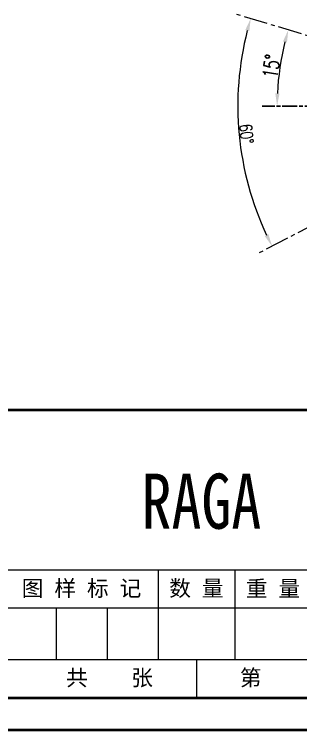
# Model space of a CAD drawing. Header units: millimetres. Extents: x 2404 to 4548, y 1024 to 2541.
# Drawn here: x 3917 to 4146, y 1024 to 1596 of the extents above; entities that cross this region are included whole.
import ezdxf

# ---------------------------------------------------------------- set-up
doc = ezdxf.new("R2010")
doc.units = ezdxf.units.MM
doc.linetypes.add('AM_ISO08W050', pattern=[18, 12, -1.5, 3, -1.5])
doc.linetypes.add('CENTER2', pattern=[28.575, 19.05, -3.175, 3.175, -3.175])
for name, color, linetype, lineweight in [('AM_5', 3, 'Continuous', 25), ('AM_7', 4, 'AM_ISO08W050', 25), ('AM_BOR', 7, 'Continuous', 50), ('单点划线', 1, 'CENTER2', 13), ('文字', 7, 'Continuous', 13), ('标注', 3, 'Continuous', 13), ('粗实线', 7, 'Continuous', 40), ('细实线', 3, 'Continuous', 13)]:
    doc.layers.add(name, color=color, linetype=linetype, lineweight=lineweight)
doc.styles.add('01', font='txt.shx')
doc.styles.add('SLDTEXTSTYLE1', font='txt.shx', dxfattribs={"width": 0.7, "bigfont": 'gbcbig.shx'})
doc.styles.get("Standard").update_dxf_attribs({"font": 'arial.ttf'})
doc.dimstyles.new('SLDDIMSTYLE12$2', dxfattribs={"dimtxt": 12, "dimasz": 10, "dimexe": 0, "dimexo": 0.0625, "dimgap": 0.875, "dimtad": 1, "dimdec": 1, "dimlfac": 1.8, "dimrnd": 1e-09, "dimzin": 12, "dimdsep": 46, "dimtxsty": 'SLDTEXTSTYLE1', "dimcen": 0.09, "dimdle": 8.16, "dimclrd": 3, "dimclre": 3, "dimadec": 0, "dimazin": 3, "dimtfac": 1, "dimtdec": 1, "dimtofl": 0, "dimtmove": 0, "dimatfit": 3, "dimfxl": 0, "dimfrac": 2, "dimtolj": 1, "dimlwd": 5, "dimlwe": 5, "dimarcsym": 0})

# ---------------------------------------------------------------- blocks, each defined once
blk = doc.blocks.new('*D55')
at = {"layer": 'Defpoints', "color": 0, "transparency": 16777216}
for p in [(4095.07, 1596.15), (4096.21, 1531.29), (4338.48, 1522.84), (4338.48, 1522.84), (4113.19, 1405.42)]:
    blk.add_point(p, dxfattribs=at)
at = {"layer": '标注', "color": 3, "linetype": 'Continuous', "lineweight": 5, "transparency": 16777216}
blk.add_arc((4338.48, 1522.84), 242.43, 165.602, 205.1646, dxfattribs=at)
at = {"layer": '标注', "color": 3, "transparency": 16777216}
for points in [[(4102.07, 1583.57), (4105.28, 1582.67), (4106.36, 1592.75)], [(4120.56, 1420.49), (4117.57, 1419.01), (4123.51, 1410.79)]]:
    blk.add_solid(points, dxfattribs=at)
at = {"layer": '标注', "color": 0, "transparency": 16777216, "insert": (4102.98, 1500.64), "char_height": 10, "attachment_point": 5, "rotation": 275.3833, "style": 'SLDTEXTSTYLE1'}
blk.add_mtext('\\A1;60%%D', dxfattribs=at)
blk = doc.blocks.new('rA3')
at = {"layer": '粗实线'}
for p, q in [((748.38, 174.26), (568.38, 174.26)), ((358.38, 129.26), (748.38, 129.26)), ((333.38, 124.26), (753.38, 124.26))]:
    blk.add_line(p, q, dxfattribs=at)
at = {"layer": '细实线'}
for p, q in [((568.38, 149.26), (688.38, 149.26)), ((652.38, 149.22), (652.38, 135.22)), ((664.38, 149.26), (664.38, 135.26)), ((688.38, 143.26), (628.38, 143.26)), ((636.38, 143.26), (636.38, 135.26)), ((644.38, 143.26), (644.38, 135.26)), ((628.38, 135.26), (688.38, 135.26)), ((658.38, 135.26), (658.38, 129.26))]:
    blk.add_line(p, q, dxfattribs=at)
at = {"layer": '文字', "char_height": 2.5, "width": 72, "attachment_point": 5}
for s, insert in [('{\\fSimSun|b0|i0|c134|p2;图 样 标 记}', (640.38, 146.26)), ('{\\fSimSun|b0|i0|c134|p2;数 量}', (658.38, 146.26)), ('{\\fSimSun|b0|i0|c134|p2;重 量}', (670.38, 146.26)), ('{\\fSimSun|b0|i0|c134|p2;共    张        第    张}', (658.38, 132.26))]:
    blk.add_mtext(s, dxfattribs=dict(at, insert=insert))
blk = doc.blocks.new('*D65')
at = {"layer": 'AM_5', "color": 3, "linetype": 'Continuous', "lineweight": 5, "transparency": 16777216}
blk.add_arc((4338.38, 1522.87), 210.88, 165.9557, 177.2827, dxfattribs=at)
at = {"layer": 'AM_5', "color": 3, "transparency": 16777216}
for points in [[(4132.2, 1574.48), (4135.41, 1573.6), (4136.46, 1583.68)], [(4129.41, 1532.83), (4126.07, 1532.91), (4127.5, 1522.87)]]:
    blk.add_solid(points, dxfattribs=at)
at = {"layer": 'Defpoints', "color": 0, "transparency": 16777216}
for p in [(4095.07, 1596.15), (4131.5, 1563.74), (4115.51, 1522.87), (4338.48, 1522.84), (4341.63, 1522.87)]:
    blk.add_point(p, dxfattribs=at)
at = {"layer": 'AM_5', "color": 0, "transparency": 16777216, "insert": (4122.95, 1554.61), "char_height": 12, "attachment_point": 5, "rotation": 81.6192, "style": 'SLDTEXTSTYLE1'}
blk.add_mtext('\\A1;15%%D', dxfattribs=at)

msp = doc.modelspace()

# ---------------------------------------------------------------- linework, layer by layer
at = {"layer": 'AM_7'}
msp.add_line((4341.633, 1522.868), (4115.51, 1522.868), dxfattribs=at)
at = {"layer": '单点划线'}
for q in [(4095.07, 1596.15), (4113.194, 1405.417)]:
    msp.add_line((4338.485, 1522.837), q, dxfattribs=at)

# ---------------------------------------------------------------- block references
at = {"layer": 'AM_BOR', "xscale": 5.104687500000001, "yscale": 5.104687500000001, "zscale": 5.104687500000001}
msp.add_blockref('rA3', (702.104, 390.154), dxfattribs=at)

# ---------------------------------------------------------------- texts
at = {"layer": '文字', "insert": (4066.955, 1206.728), "char_height": 44, "width": 278.4375, "attachment_point": 5, "style": '01'}
msp.add_mtext('{\\fSimSun|b0|i0|c134|p2;\\W0.8;RAGA}', dxfattribs=at)

# ---------------------------------------------------------------- dimensions: what is measured, and where the dimension line sits
at = {"layer": 'AM_5'}
dim = msp.add_angular_dim_2l(base=(4131.502, 1563.735), line1=((4338.485, 1522.837), (4095.07, 1596.15)), line2=((4341.633, 1522.868), (4115.51, 1522.868)), text='15%%D', dimstyle='SLDDIMSTYLE12$2', override={"dimlfac": 1}, dxfattribs=at)
dim.commit()
dim.dimension.update_dxf_attribs({"geometry": '*D65', "text_midpoint": (4122.954, 1554.606)})
at = {"layer": '标注'}
dim = msp.add_angular_dim_2l(base=(4096.206, 1531.29), line1=((4338.485, 1522.837), (4095.07, 1596.15)), line2=((4338.485, 1522.837), (4113.194, 1405.417)), text='60%%D', dimstyle='SLDDIMSTYLE12$2', override={"dimtxt": 10, "dimadec": 3, "dimtdec": 3, "dimtzin": 0}, dxfattribs=at)
dim.commit()
dim.dimension.update_dxf_attribs({"geometry": '*D55', "text_midpoint": (4102.977, 1500.644)})

doc.saveas('drawing.dxf')
